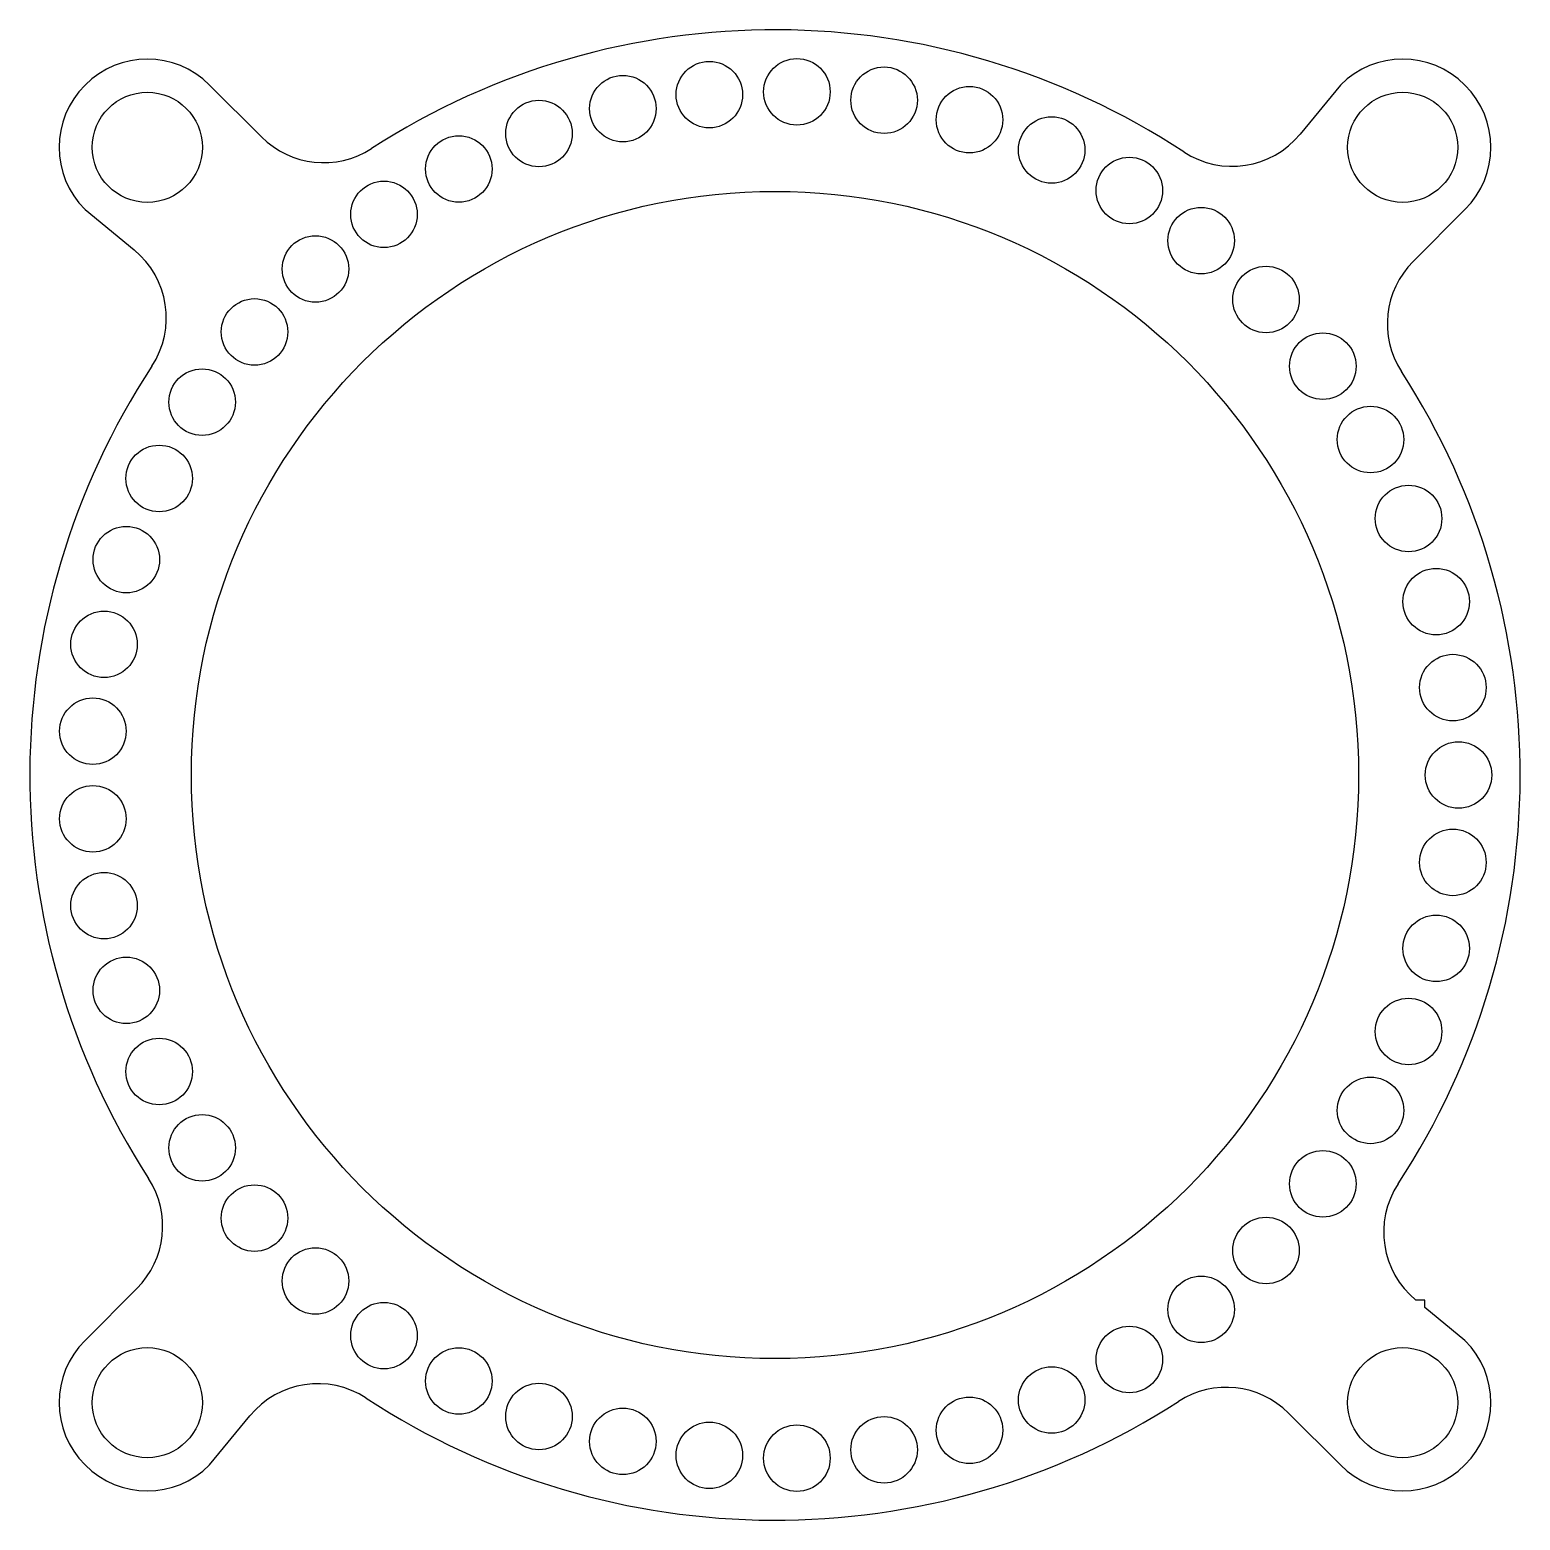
# Model space of a CAD drawing. Header units: millimetres. Extents: x -33.8 to 33.8, y -33.4 to 34.3.
import ezdxf

# ---------------------------------------------------------------- set-up
doc = ezdxf.new("R2010")
doc.units = ezdxf.units.MM

msp = doc.modelspace()

# ---------------------------------------------------------------- linework, layer by layer
at = {"color": 7, "linetype": 'Continuous', "lineweight": 25}
for p, q in [((-23.32, 29.414), (-25.671, 31.765)), ((25.671, 31.765), (23.846, 29.538)), ((-31.328, 26.108), (-29.101, 24.283)), ((28.977, 23.757), (31.328, 26.108)), ((-28.977, -22.883), (-31.328, -25.234)), ((29.502, -23.409), (29.101, -23.409)), ((29.502, -23.738), (29.502, -23.409)), ((31.328, -25.234), (29.502, -23.738)), ((-25.671, -30.891), (-23.846, -28.664)), ((23.32, -28.54), (25.671, -30.891))]:
    msp.add_line(p, q, dxfattribs=at)
for centre, radius in [((-2.98, 31.329), 1.51), ((0.995, 31.456), 1.51), ((4.953, 31.074), 1.51), ((-6.906, 30.694), 1.51), ((-28.5, 28.937), 2.5), ((8.83, 30.189), 1.51), ((28.5, 28.937), 2.5), ((-10.718, 29.563), 1.51), ((12.562, 28.816), 1.51), ((-14.355, 27.953), 1.51), ((16.088, 26.976), 1.51), ((-17.756, 25.891), 1.51), ((0, 0.437), 26.5), ((19.35, 24.701), 1.51), ((-20.865, 23.412), 1.51), ((22.294, 22.028), 1.51), ((-23.631, 20.555), 1.51), ((24.872, 19), 1.51), ((-26.01, 17.368), 1.51), ((27.041, 15.667), 1.51), ((-27.962, 13.903), 1.51), ((28.767, 12.084), 1.51), ((-29.454, 10.217), 1.51), ((30.02, 8.309), 1.51), ((-30.463, 6.37), 1.51), ((30.78, 4.406), 1.51), ((-30.971, 2.426), 1.51), ((31.035, 0.437), 1.51), ((-30.971, -1.551), 1.51), ((30.78, -3.532), 1.51), ((-30.463, -5.495), 1.51), ((30.02, -7.435), 1.51), ((-29.454, -9.342), 1.51), ((28.767, -11.209), 1.51), ((-27.962, -13.028), 1.51), ((27.041, -14.792), 1.51), ((-26.01, -16.494), 1.51), ((24.872, -18.125), 1.51), ((-23.631, -19.681), 1.51), ((22.294, -21.153), 1.51), ((-20.865, -22.537), 1.51), ((19.35, -23.827), 1.51), ((-17.756, -25.017), 1.51), ((16.088, -26.102), 1.51), ((-28.5, -28.063), 2.5), ((-14.355, -27.078), 1.51), ((28.5, -28.063), 2.5), ((12.562, -27.942), 1.51), ((-10.718, -28.688), 1.51), ((-6.906, -29.82), 1.51), ((8.83, -29.315), 1.51), ((-2.98, -30.454), 1.51), ((0.995, -30.582), 1.51), ((4.953, -30.2), 1.51)]:
    msp.add_circle(centre, radius, dxfattribs=at)
for centre, radius, start, end in [((0, 0.437), 33.835, 56.73648, 122.79299), ((-28.5, 28.937), 4, 45, 225), ((28.5, 28.937), 4, 315, 135), ((-20.492, 32.242), 4, 225, 302.79299), ((20.752, 32.073), 4, 236.73648, 320.6677), ((-31.636, 21.189), 4, 326.73648, 50.6677), ((31.805, 20.929), 4, 135, 212.79299), ((0, 0.437), 33.835, 146.73648, 212.79299), ((0, 0.437), 33.835, 326.73648, 32.79299), ((-31.805, -20.054), 4, 315, 32.79299), ((31.636, -20.315), 4, 146.73648, 230.6677), ((-28.5, -28.063), 4, 135, 315), ((28.5, -28.063), 4, 225, 45), ((-20.752, -31.199), 4, 56.73648, 140.6677), ((20.492, -31.368), 4, 45, 122.79299), ((0, 0.437), 33.835, 236.73648, 302.79299)]:
    msp.add_arc(centre, radius, start, end, dxfattribs=at)

doc.saveas('drawing.dxf')
